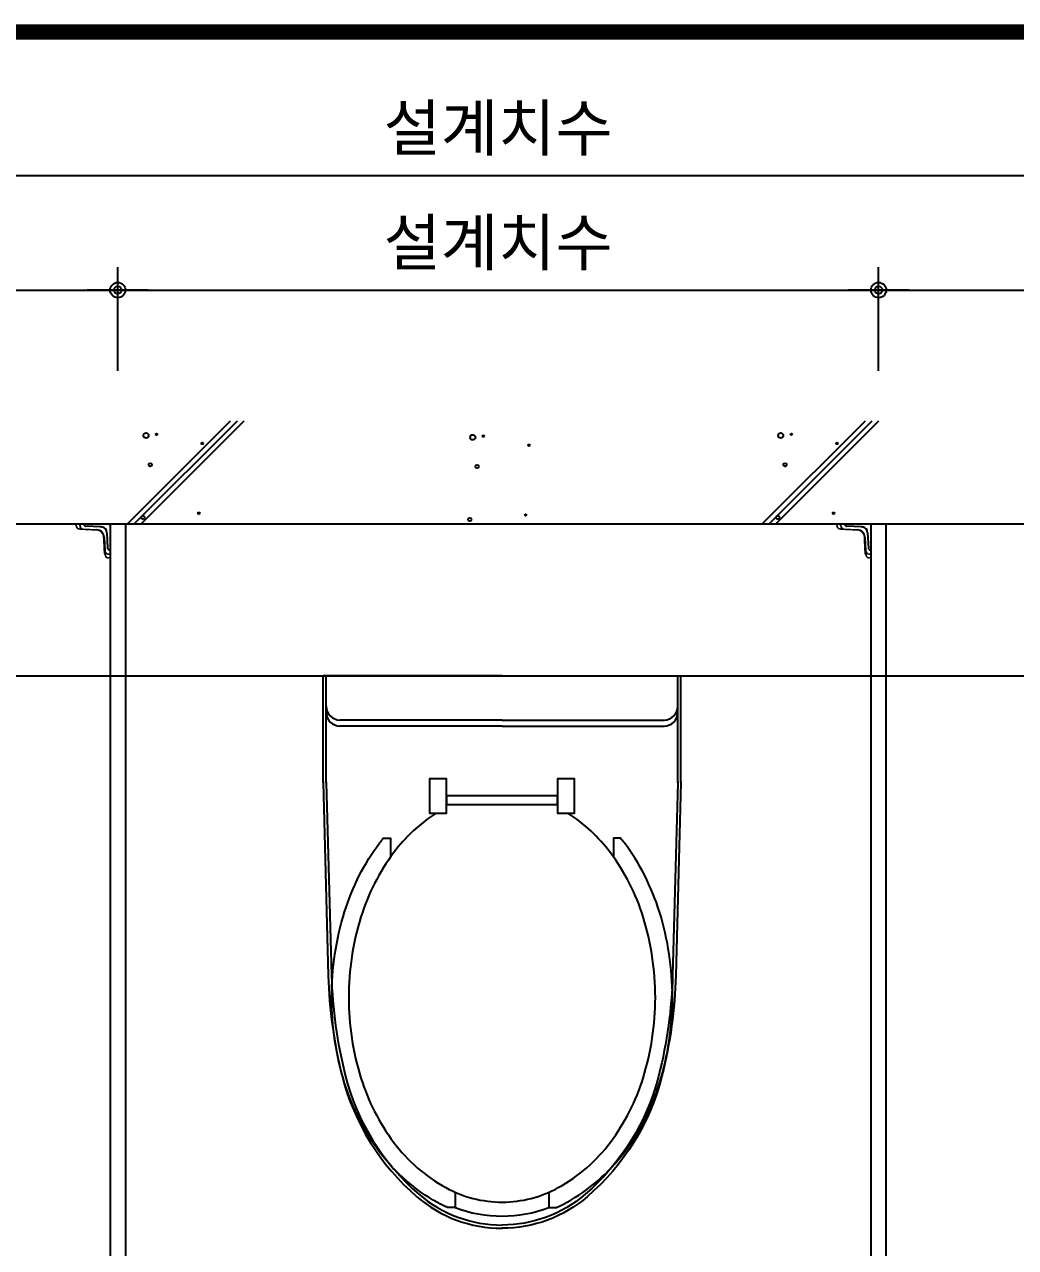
# Model space of a CAD drawing. Extents: x -256 to 8104, y -176 to 5714.
# Drawn here: x 3159 to 3810, y 3225 to 4029 of the extents above; entities that cross this region are included whole.
import ezdxf

# ---------------------------------------------------------------- set-up
doc = ezdxf.new("R2010")
doc.units = 0
doc.header["$LTSCALE"] = 30
doc.layers.get('0').update_dxf_attribs({"linetype": 'CONTINUOUS'})
doc.layers.get('DEFPOINTS').update_dxf_attribs({"linetype": 'CONTINUOUS'})
for name, color, linetype in [('0_toilet', 6, 'CONTINUOUS'), ('DIM', 7, 'CONTINUOUS'), ('HAT', 8, 'CONTINUOUS'), ('경첩', 4, 'CONTINUOUS'), ('부자재', 4, 'CONTINUOUS'), ('해치', 8, 'CONTINUOUS')]:
    doc.layers.add(name, color=color, linetype=linetype)
doc.styles.add('돋움', font='malgun.ttf')
doc.dimstyles.new('10', dxfattribs={"dimscale": 10, "dimtxt": 3, "dimasz": 1, "dimexe": 1.5, "dimexo": 2, "dimgap": 1, "dimtad": 1, "dimdec": 0, "dimlunit": 6, "dimtxsty": '돋움', "dimblk": 'DIMDOT', "dimcen": -1, "dimdle": 1.5, "dimclrt": 3, "dimazin": 3, "dimtfac": 1, "dimtdec": 0, "dimtix": 1, "dimtmove": 2, "dimatfit": 3, "dimldrblk": 'DIMDOT', "dimarcsym": 0})

# ---------------------------------------------------------------- blocks, each defined once
blk = doc.blocks.new('DIMDOT')
at = {"linetype": 'Continuous'}
blk.add_line((-2, 0), (2, 0), dxfattribs=at)
for radius in [0.5, 0.25]:
    blk.add_circle((0, 0), radius, dxfattribs=at)
blk = doc.blocks.new('*D49')
at = {"layer": 'DEFPOINTS', "color": 0}
for p in [(32617.54, -1322.15), (32117.54, -1395.27), (32617.54, -1395.27)]:
    blk.add_point(p, dxfattribs=at)
at = {"layer": 'DIM', "color": 0, "lineweight": -2, "ltscale": 10}
for p, q in [((32117.54, -1375.27), (32117.54, -1307.15)), ((32617.54, -1375.27), (32617.54, -1307.15)), ((32127.54, -1322.15), (32607.54, -1322.15))]:
    blk.add_line(p, q, dxfattribs=at)
at = {"layer": 'DIM', "color": 0, "lineweight": -2, "xscale": 10, "yscale": 10, "zscale": 10, "rotation": 180}
blk.add_blockref('DIMDOT', (32117.54, -1322.15), dxfattribs=at)
at = {"layer": 'DIM', "color": 0, "lineweight": -2, "xscale": 10, "yscale": 10, "zscale": 10}
blk.add_blockref('DIMDOT', (32617.54, -1322.15), dxfattribs=at)
at = {"layer": 'DIM', "color": 3, "insert": (32367.54, -1292.49), "char_height": 30, "attachment_point": 5, "style": '돋움'}
blk.add_mtext('설계치수', dxfattribs=at)
blk = doc.blocks.new('*D50')
at = {"layer": 'DEFPOINTS', "color": 0}
for p in [(32617.54, -1246.81), (31117.54, -1395.27), (32617.54, -1395.27)]:
    blk.add_point(p, dxfattribs=at)
at = {"layer": 'DIM', "color": 0, "lineweight": -2, "ltscale": 10}
for p, q in [((31117.54, -1375.27), (31117.54, -1231.81)), ((32617.54, -1375.27), (32617.54, -1231.81)), ((31127.54, -1246.81), (32607.54, -1246.81))]:
    blk.add_line(p, q, dxfattribs=at)
at = {"layer": 'DIM', "color": 0, "lineweight": -2, "xscale": 10, "yscale": 10, "zscale": 10, "rotation": 180}
blk.add_blockref('DIMDOT', (31117.54, -1246.81), dxfattribs=at)
at = {"layer": 'DIM', "color": 0, "lineweight": -2, "xscale": 10, "yscale": 10, "zscale": 10}
blk.add_blockref('DIMDOT', (32617.54, -1246.81), dxfattribs=at)
at = {"layer": 'DIM', "color": 3, "insert": (31867.54, -1217.16), "char_height": 30, "attachment_point": 5, "style": '돋움'}
blk.add_mtext('설계치수', dxfattribs=at)
blk = doc.blocks.new('*D51')
at = {"layer": 'DEFPOINTS', "color": 0}
for p in [(32117.54, -1322.15), (31617.54, -1395.27), (32117.54, -1395.27)]:
    blk.add_point(p, dxfattribs=at)
at = {"layer": 'DIM', "color": 0, "lineweight": -2, "ltscale": 10}
for p, q in [((31617.54, -1375.27), (31617.54, -1307.15)), ((32117.54, -1375.27), (32117.54, -1307.15)), ((31627.54, -1322.15), (32107.54, -1322.15))]:
    blk.add_line(p, q, dxfattribs=at)
at = {"layer": 'DIM', "color": 0, "lineweight": -2, "xscale": 10, "yscale": 10, "zscale": 10, "rotation": 180}
blk.add_blockref('DIMDOT', (31617.54, -1322.15), dxfattribs=at)
at = {"layer": 'DIM', "color": 0, "lineweight": -2, "xscale": 10, "yscale": 10, "zscale": 10}
blk.add_blockref('DIMDOT', (32117.54, -1322.15), dxfattribs=at)
at = {"layer": 'DIM', "color": 3, "insert": (31867.54, -1292.49), "char_height": 30, "attachment_point": 5, "style": '돋움'}
blk.add_mtext('설계치수', dxfattribs=at)
blk = doc.blocks.new('*D52')
at = {"layer": 'DEFPOINTS', "color": 0}
for p in [(31617.54, -1322.15), (31117.54, -1395.27), (31617.54, -1395.27)]:
    blk.add_point(p, dxfattribs=at)
at = {"layer": 'DIM', "color": 0, "lineweight": -2, "ltscale": 10}
for p, q in [((31117.54, -1375.27), (31117.54, -1307.15)), ((31617.54, -1375.27), (31617.54, -1307.15)), ((31127.54, -1322.15), (31607.54, -1322.15))]:
    blk.add_line(p, q, dxfattribs=at)
at = {"layer": 'DIM', "color": 0, "lineweight": -2, "xscale": 10, "yscale": 10, "zscale": 10, "rotation": 180}
blk.add_blockref('DIMDOT', (31117.54, -1322.15), dxfattribs=at)
at = {"layer": 'DIM', "color": 0, "lineweight": -2, "xscale": 10, "yscale": 10, "zscale": 10}
blk.add_blockref('DIMDOT', (31617.54, -1322.15), dxfattribs=at)
at = {"layer": 'DIM', "color": 3, "insert": (31367.54, -1292.49), "char_height": 30, "attachment_point": 5, "style": '돋움'}
blk.add_mtext('설계치수', dxfattribs=at)
blk = doc.blocks.new('A$C10E41893')
at = {"layer": '부자재'}
for p, q in [((6.5, 0), (6.5, 196)), ((123.3, 196), (6.5, 196)), ((123.3, 192.5), (6.5, 192.5)), ((54.8, 0), (54.8, 177.5)), ((61.4, 0), (61.4, 177.5)), ((6.5, 0), (6.5, -196)), ((54.8, 0), (54.8, -177.5)), ((61.4, 0), (61.4, -177.5)), ((123.3, -192.5), (6.5, -192.5)), ((123.3, -196), (6.5, -196))]:
    blk.add_line(p, q, dxfattribs=at)
for points in [[(122.7, 196, -0.012538), (123.3, 196), (334.6, 190.3, -0.055395), (444.7, 175.1, -0.154276), (576.9, 93.3, -0.179504), (611.5, 0, -0.179504)], [(122.8, 192.5, -0.012538), (123.2, 192.5), (334.5, 186.8, -0.055395), (443.8, 171.7, -0.154276), (574.3, 91, -0.179504), (608, 0, -0.179504)], [(572, 51.4), (588.8, 51.4), (588.8, 59.6, 0.021185), (583.3, 70.7, 0.106084), (528.4, 133.7, 0.085733), (452.6, 172.4, 0.075373), (358.7, 186.6, 0.075373), (264.8, 172.4, 0.085733), (189, 133.7, 0.007337), (184.4, 130.1), (184.4, 122), (204.7, 122)], [(156.7, -72, 0.089162), (200.2, -118.7, 0.085733), (270.3, -154.5, 0.075373), (358.7, -167.9, 0.075373), (447.1, -154.5, 0.085733), (517.2, -118.7, 0.106084), (567, -61.6, 0.126931), (582.8, 0, 0.126931), (567, 61.6, 0.106084), (517.2, 118.7, 0.085733), (447.1, 154.5, 0.075373), (358.7, 167.9, 0.075373), (270.3, 154.5, 0.085733), (200.2, 118.7, 0.089162), (156.7, 72)], [(588.8, -51.4, 0.090214), (598.2, 0, 0.090214), (588.8, 51.4, 0.106084)], [(122.7, -196, 0.012538), (123.3, -196), (334.6, -190.3, 0.055395), (444.7, -175.1, 0.154276), (576.9, -93.3, 0.179504), (611.5, 0, 0.179504)], [(122.8, -192.5, 0.012538), (123.2, -192.5), (334.5, -186.8, 0.055395), (443.8, -171.7, 0.154276), (574.3, -91, 0.179504), (608, 0, 0.179504)], [(572, -51.4), (588.8, -51.4), (588.8, -59.6, -0.021185), (583.3, -70.7, -0.106084), (528.4, -133.7, -0.085733), (452.6, -172.4, -0.075373), (358.7, -186.6, -0.075373), (264.8, -172.4, -0.085733), (189, -133.7, -0.007337), (184.4, -130.1), (184.4, -122), (204.7, -122)]]:
    blk.add_lwpolyline(points, format="xyb", dxfattribs=at)
blk.add_lwpolyline([(138, -60.8), (119.3, -60.8), (119.3, -79.5), (156.7, -79.5), (156.7, -60.8), (138, -60.8), (147.3, -60.8), (147.3, 60.8), (138, 60.8), (156.7, 60.8), (156.7, 79.5), (119.3, 79.5), (119.3, 60.8), (138, 60.8), (138, -60.8), (119.3, -60.8)], dxfattribs=at)
for centre, start, end in [((39.8, 177.5), 0, 90), ((46.4, 177.5), 0, 90), ((39.8, -177.5), 270, 0), ((46.4, -177.5), 270, 0)]:
    blk.add_arc(centre, 15, start, end, dxfattribs=at)
blk = doc.blocks.new('STS_02', base_point=(28397.31, -5176.77))
for p, q in [((31117.54, -1475.71), (32617.54, -1475.71)), ((31117.54, -1575.71), (32617.54, -1575.71))]:
    blk.add_line(p, q)
at = {"color": 4}
for p, q in [((31606.27, -1477.8), (31596.55, -1477.21)), ((31606.27, -1477.8), (31606.94, -1477.8)), ((32106.22, -1477.8), (32096.5, -1477.21)), ((32106.22, -1477.8), (32106.89, -1477.8)), ((31610.35, -1481.66), (31610.86, -1491.69)), ((32110.3, -1481.66), (32110.81, -1491.69))]:
    blk.add_line(p, q, dxfattribs=at)
at = {"color": 8, "const_width": 10}
blk.add_lwpolyline([(30881.47, -1152.61), (34229.29, -1152.61)], dxfattribs=at)
at = {"color": 4}
for centre, radius, start, end in [((31596.64, -1475.6), 1.61, 184.02269, 266.84997), ((31606.7, -1481.45), 3.66, 356.64811, 86.2207), ((32096.59, -1475.6), 1.61, 184.02269, 266.84997), ((32106.65, -1481.45), 3.66, 356.64811, 86.2207), ((31612.5, -1491.51), 1.65, 186.1664, 269.59836), ((32112.45, -1491.51), 1.65, 186.1664, 269.59836)]:
    blk.add_arc(centre, radius, start, end, dxfattribs=at)
at = {"layer": '0_toilet'}
for p, q in [((31612.54, -1475.71), (31612.54, -2200.71)), ((31622.54, -1475.71), (31622.54, -2200.71)), ((32112.49, -1475.71), (32112.49, -2200.71)), ((32122.59, -2200.72), (32122.59, -1475.72))]:
    blk.add_line(p, q, dxfattribs=at)
at = {"layer": '경첩', "color": 4, "linetype": 'Continuous', "lineweight": 15}
for p, q in [((31590.04, -1476.85), (31590.04, -1475.71)), ((31590.04, -1475.71), (31590.29, -1475.71)), ((31590.29, -1476.85), (31590.04, -1476.85)), ((31590.29, -1475.71), (31590.29, -1476.85)), ((31590.29, -1475.71), (31592.44, -1475.71)), ((31592.44, -1475.71), (31592.44, -1476.96)), ((31592.44, -1476.96), (31592.54, -1476.96)), ((31592.54, -1476.97), (31592.54, -1475.71)), ((31592.54, -1475.71), (31592.79, -1475.71)), ((31592.54, -1476.97), (31592.79, -1476.97)), ((31592.79, -1475.71), (31592.79, -1476.97)), ((31611.04, -1475.71), (31592.79, -1475.71)), ((31612.54, -1495.46), (31612.54, -1477.21)), ((32089.99, -1476.85), (32089.99, -1475.71)), ((32089.99, -1475.71), (32090.24, -1475.71)), ((32090.24, -1476.85), (32089.99, -1476.85)), ((32090.24, -1475.71), (32090.24, -1476.85)), ((32090.24, -1475.71), (32092.39, -1475.71)), ((32092.39, -1475.71), (32092.39, -1476.96)), ((32092.39, -1476.96), (32092.49, -1476.96)), ((32092.49, -1476.97), (32092.49, -1475.71)), ((32092.49, -1475.71), (32092.74, -1475.71)), ((32092.49, -1476.97), (32092.74, -1476.97)), ((32092.74, -1475.71), (32092.74, -1476.97)), ((32110.99, -1475.71), (32092.74, -1475.71)), ((32112.49, -1495.46), (32112.49, -1477.21)), ((31594.78, -1479.32), (31592.28, -1479.2)), ((31592.29, -1478.95), (31593.74, -1479.02)), ((31592.77, -1479.39), (31592.94, -1479.23)), ((31592.77, -1479.39), (31592.86, -1479.48)), ((31596.07, -1479.63), (31592.86, -1479.48)), ((31603.75, -1479.74), (31594.78, -1479.32)), ((31594.79, -1479.07), (31603.76, -1479.49)), ((31596.07, -1479.63), (31596.31, -1479.39)), ((31596.75, -1479.66), (31596.99, -1479.42)), ((31597.09, -1479.68), (31597.32, -1479.44)), ((31597.76, -1479.71), (31598, -1479.47)), ((31600.46, -1479.84), (31597.76, -1479.71)), ((31600.46, -1479.84), (31600.7, -1479.6)), ((31601.14, -1479.87), (31601.38, -1479.63)), ((31601.47, -1479.89), (31601.71, -1479.65)), ((31602.15, -1479.92), (31602.39, -1479.68)), ((31603.5, -1479.98), (31602.15, -1479.92)), ((31603.5, -1479.98), (31603.74, -1479.74)), ((31603.74, -1479.99), (31603.5, -1479.98)), ((31604.75, -1480.15), (31604.95, -1479.95)), ((31605.28, -1480.33), (31605.47, -1480.13)), ((31605.52, -1480.43), (31605.71, -1480.24)), ((31605.99, -1480.68), (31606.17, -1480.5)), ((31606.2, -1480.82), (31606.38, -1480.64)), ((31607.29, -1481.85), (31607.47, -1481.67)), ((31607.44, -1482.05), (31607.62, -1481.87)), ((31607.7, -1482.49), (31607.89, -1482.31)), ((31607.82, -1482.73), (31608.01, -1482.54)), ((31607.99, -1483.13), (31608.18, -1482.94)), ((31608.34, -1483.45), (31608.14, -1483.65)), ((31608.14, -1483.66), (31608.35, -1483.45)), ((31608.21, -1484.03), (31608.43, -1483.81)), ((31608.24, -1484.25), (31608.47, -1484.02)), ((31608.29, -1485.16), (31608.26, -1484.51)), ((31608.29, -1485.16), (31608.53, -1484.92)), ((31608.3, -1485.26), (31608.29, -1485.16)), ((31608.3, -1485.26), (31608.54, -1485.02)), ((31608.31, -1485.6), (31608.3, -1485.26)), ((31608.31, -1485.6), (31608.55, -1485.36)), ((31608.32, -1485.7), (31608.31, -1485.6)), ((31608.32, -1485.7), (31608.56, -1485.46)), ((31608.36, -1486.62), (31608.32, -1485.7)), ((31608.36, -1486.62), (31608.6, -1486.38)), ((31608.37, -1486.86), (31608.61, -1486.62)), ((31608.39, -1487.28), (31608.37, -1486.86)), ((31608.93, -1493.47), (31608.51, -1484.5)), ((31608.76, -1484.49), (31609.18, -1493.46)), ((32094.73, -1479.32), (32092.23, -1479.2)), ((32092.24, -1478.95), (32093.69, -1479.02)), ((32092.72, -1479.39), (32092.89, -1479.23)), ((32092.72, -1479.39), (32092.81, -1479.48)), ((32096.02, -1479.63), (32092.81, -1479.48)), ((32103.7, -1479.74), (32094.73, -1479.32)), ((32094.74, -1479.07), (32103.71, -1479.49)), ((32096.02, -1479.63), (32096.26, -1479.39)), ((32096.7, -1479.66), (32096.94, -1479.42)), ((32097.04, -1479.68), (32097.27, -1479.44)), ((32097.71, -1479.71), (32097.95, -1479.47)), ((32100.41, -1479.84), (32097.71, -1479.71)), ((32100.41, -1479.84), (32100.65, -1479.6)), ((32101.09, -1479.87), (32101.33, -1479.63)), ((32101.42, -1479.89), (32101.66, -1479.65)), ((32102.1, -1479.92), (32102.34, -1479.68)), ((32103.45, -1479.98), (32102.1, -1479.92)), ((32103.45, -1479.98), (32103.69, -1479.74)), ((32103.69, -1479.99), (32103.45, -1479.98)), ((32104.7, -1480.15), (32104.9, -1479.95)), ((32105.23, -1480.33), (32105.42, -1480.13)), ((32105.47, -1480.43), (32105.66, -1480.24)), ((32105.94, -1480.68), (32106.12, -1480.5)), ((32106.15, -1480.82), (32106.33, -1480.64)), ((32107.24, -1481.85), (32107.42, -1481.67)), ((32107.39, -1482.05), (32107.57, -1481.87)), ((32107.65, -1482.49), (32107.84, -1482.31)), ((32107.77, -1482.73), (32107.96, -1482.54)), ((32107.94, -1483.13), (32108.13, -1482.94)), ((32108.29, -1483.45), (32108.09, -1483.65)), ((32108.09, -1483.66), (32108.3, -1483.45)), ((32108.16, -1484.03), (32108.38, -1483.81)), ((32108.19, -1484.25), (32108.42, -1484.02)), ((32108.24, -1485.16), (32108.21, -1484.51)), ((32108.24, -1485.16), (32108.48, -1484.92)), ((32108.25, -1485.26), (32108.24, -1485.16)), ((32108.25, -1485.26), (32108.49, -1485.02)), ((32108.26, -1485.6), (32108.25, -1485.26)), ((32108.26, -1485.6), (32108.5, -1485.36)), ((32108.27, -1485.7), (32108.26, -1485.6)), ((32108.27, -1485.7), (32108.51, -1485.46)), ((32108.31, -1486.62), (32108.27, -1485.7)), ((32108.31, -1486.62), (32108.55, -1486.38)), ((32108.32, -1486.86), (32108.56, -1486.62)), ((32108.34, -1487.28), (32108.32, -1486.86)), ((32108.88, -1493.47), (32108.46, -1484.5)), ((32108.71, -1484.49), (32109.13, -1493.46)), ((31608.39, -1487.28), (31608.63, -1487.04)), ((31608.39, -1487.29), (31608.63, -1487.05)), ((31608.53, -1490.16), (31608.39, -1487.29)), ((31608.53, -1490.16), (31608.77, -1489.92)), ((31608.54, -1490.49), (31608.78, -1490.25)), ((31608.58, -1491.17), (31608.54, -1490.49)), ((31608.58, -1491.17), (31608.81, -1490.93)), ((31608.59, -1491.51), (31608.83, -1491.27)), ((31608.62, -1492.18), (31608.86, -1491.94)), ((31608.75, -1494.88), (31608.62, -1492.18)), ((31608.75, -1494.88), (31608.99, -1494.64)), ((31609.05, -1495.97), (31608.93, -1493.47)), ((31609.23, -1494.52), (31609.3, -1495.96)), ((32108.34, -1487.28), (32108.58, -1487.04)), ((32108.34, -1487.29), (32108.58, -1487.05)), ((32108.48, -1490.16), (32108.34, -1487.29)), ((32108.48, -1490.16), (32108.72, -1489.92)), ((32108.49, -1490.49), (32108.73, -1490.25)), ((32108.53, -1491.17), (32108.49, -1490.49)), ((32108.53, -1491.17), (32108.76, -1490.93)), ((32108.54, -1491.51), (32108.78, -1491.27)), ((32108.57, -1492.18), (32108.81, -1491.94)), ((32108.7, -1494.88), (32108.57, -1492.18)), ((32108.7, -1494.88), (32108.94, -1494.64)), ((32109, -1495.97), (32108.88, -1493.47)), ((32109.18, -1494.52), (32109.25, -1495.96)), ((31608.86, -1495.48), (31609.02, -1495.32)), ((31611.28, -1495.46), (31612.54, -1495.46)), ((31611.28, -1495.71), (31611.28, -1495.46)), ((31612.54, -1495.71), (31611.28, -1495.71)), ((31611.29, -1495.71), (31611.29, -1495.81)), ((31611.29, -1495.81), (31612.54, -1495.81)), ((31611.4, -1497.96), (31612.54, -1497.96)), ((31611.4, -1497.96), (31611.4, -1498.21)), ((31612.54, -1498.21), (31611.4, -1498.21)), ((31612.54, -1495.46), (31612.54, -1495.71)), ((31612.54, -1495.81), (31612.54, -1497.96)), ((31612.54, -1497.96), (31612.54, -1498.21)), ((32108.81, -1495.48), (32108.97, -1495.32)), ((32111.23, -1495.46), (32112.49, -1495.46)), ((32111.23, -1495.71), (32111.23, -1495.46)), ((32112.49, -1495.71), (32111.23, -1495.71)), ((32111.24, -1495.71), (32111.24, -1495.81)), ((32111.24, -1495.81), (32112.49, -1495.81)), ((32111.35, -1497.96), (32112.49, -1497.96)), ((32111.35, -1497.96), (32111.35, -1498.21)), ((32112.49, -1498.21), (32111.35, -1498.21)), ((32112.49, -1495.46), (32112.49, -1495.71)), ((32112.49, -1495.81), (32112.49, -1497.96)), ((32112.49, -1497.96), (32112.49, -1498.21))]:
    blk.add_line(p, q, dxfattribs=at)
at = {"layer": '경첩', "color": 4, "linetype": 'Continuous', "lineweight": 15, "flags": 128}
for points in [[(31592.29, -1478.95), (31592.29, -1479), (31592.29, -1479.05), (31592.28, -1479.09), (31592.28, -1479.13), (31592.28, -1479.16), (31592.28, -1479.18), (31592.28, -1479.2), (31592.28, -1479.2)], [(31594.78, -1479.32), (31594.78, -1479.31), (31594.78, -1479.3), (31594.78, -1479.28), (31594.78, -1479.25), (31594.78, -1479.21), (31594.79, -1479.17), (31594.79, -1479.12), (31594.79, -1479.07)], [(31596.75, -1479.66), (31596.73, -1479.66), (31596.7, -1479.66), (31596.63, -1479.66), (31596.55, -1479.65), (31596.45, -1479.65), (31596.33, -1479.64), (31596.2, -1479.64), (31596.07, -1479.63)], [(31597.76, -1479.71), (31597.64, -1479.7), (31597.53, -1479.7), (31597.42, -1479.69), (31597.33, -1479.69), (31597.24, -1479.69), (31597.18, -1479.68), (31597.13, -1479.68), (31597.1, -1479.68), (31597.09, -1479.68)], [(31601.14, -1479.87), (31601.12, -1479.87), (31601.09, -1479.87), (31601.02, -1479.86), (31600.94, -1479.86), (31600.84, -1479.86), (31600.72, -1479.85), (31600.59, -1479.84), (31600.46, -1479.84)], [(31602.15, -1479.92), (31602.02, -1479.91), (31601.89, -1479.91), (31601.77, -1479.9), (31601.67, -1479.89), (31601.59, -1479.89), (31601.53, -1479.89), (31601.49, -1479.89), (31601.47, -1479.89)], [(31603.75, -1479.74), (31603.75, -1479.74), (31603.75, -1479.72), (31603.75, -1479.7), (31603.76, -1479.67), (31603.76, -1479.63), (31603.76, -1479.59), (31603.76, -1479.54), (31603.76, -1479.49)], [(31608.14, -1483.66), (31608.14, -1483.65), (31608.14, -1483.65)], [(31608.24, -1484.25), (31608.22, -1484.08), (31608.21, -1484.03)], [(31608.37, -1486.86), (31608.37, -1486.78), (31608.37, -1486.7), (31608.36, -1486.62)], [(31608.51, -1484.5), (31608.52, -1484.5), (31608.53, -1484.5), (31608.55, -1484.5), (31608.59, -1484.5), (31608.62, -1484.5), (31608.67, -1484.49), (31608.71, -1484.49), (31608.76, -1484.49)], [(32092.24, -1478.95), (32092.24, -1479), (32092.24, -1479.05), (32092.23, -1479.09), (32092.23, -1479.13), (32092.23, -1479.16), (32092.23, -1479.18), (32092.23, -1479.2), (32092.23, -1479.2)], [(32094.73, -1479.32), (32094.73, -1479.31), (32094.73, -1479.3), (32094.73, -1479.28), (32094.73, -1479.25), (32094.73, -1479.21), (32094.74, -1479.17), (32094.74, -1479.12), (32094.74, -1479.07)], [(32096.7, -1479.66), (32096.68, -1479.66), (32096.65, -1479.66), (32096.58, -1479.66), (32096.5, -1479.65), (32096.4, -1479.65), (32096.28, -1479.64), (32096.15, -1479.64), (32096.02, -1479.63)], [(32097.71, -1479.71), (32097.59, -1479.7), (32097.48, -1479.7), (32097.37, -1479.69), (32097.28, -1479.69), (32097.19, -1479.69), (32097.13, -1479.68), (32097.08, -1479.68), (32097.05, -1479.68), (32097.04, -1479.68)], [(32101.09, -1479.87), (32101.07, -1479.87), (32101.04, -1479.87), (32100.97, -1479.86), (32100.89, -1479.86), (32100.79, -1479.86), (32100.67, -1479.85), (32100.54, -1479.84), (32100.41, -1479.84)], [(32102.1, -1479.92), (32101.97, -1479.91), (32101.84, -1479.91), (32101.72, -1479.9), (32101.62, -1479.89), (32101.54, -1479.89), (32101.48, -1479.89), (32101.44, -1479.89), (32101.42, -1479.89)], [(32103.7, -1479.74), (32103.7, -1479.74), (32103.7, -1479.72), (32103.7, -1479.7), (32103.71, -1479.67), (32103.71, -1479.63), (32103.71, -1479.59), (32103.71, -1479.54), (32103.71, -1479.49)], [(32108.09, -1483.66), (32108.09, -1483.65), (32108.09, -1483.65)], [(32108.19, -1484.25), (32108.17, -1484.08), (32108.16, -1484.03)], [(32108.32, -1486.86), (32108.32, -1486.78), (32108.32, -1486.7), (32108.31, -1486.62)], [(32108.46, -1484.5), (32108.47, -1484.5), (32108.48, -1484.5), (32108.5, -1484.5), (32108.54, -1484.5), (32108.57, -1484.5), (32108.62, -1484.49), (32108.66, -1484.49), (32108.71, -1484.49)], [(31608.39, -1487.29), (31608.39, -1487.29), (31608.39, -1487.28)], [(31608.62, -1492.18), (31608.62, -1492.05), (31608.61, -1491.92), (31608.61, -1491.81), (31608.6, -1491.7), (31608.6, -1491.62), (31608.59, -1491.56), (31608.59, -1491.52), (31608.59, -1491.51)], [(31608.77, -1495.39), (31608.77, -1495.29), (31608.76, -1495.16), (31608.76, -1495.03), (31608.75, -1494.88)], [(31608.93, -1493.47), (31608.94, -1493.47), (31608.95, -1493.47), (31608.98, -1493.47), (31609.01, -1493.47), (31609.05, -1493.47), (31609.09, -1493.47), (31609.14, -1493.47), (31609.18, -1493.46)], [(32108.34, -1487.29), (32108.34, -1487.29), (32108.34, -1487.28)], [(32108.57, -1492.18), (32108.57, -1492.05), (32108.56, -1491.92), (32108.56, -1491.81), (32108.55, -1491.7), (32108.55, -1491.62), (32108.54, -1491.56), (32108.54, -1491.52), (32108.54, -1491.51)], [(32108.72, -1495.39), (32108.72, -1495.29), (32108.71, -1495.16), (32108.71, -1495.03), (32108.7, -1494.88)], [(32108.88, -1493.47), (32108.89, -1493.47), (32108.9, -1493.47), (32108.93, -1493.47), (32108.96, -1493.47), (32109, -1493.47), (32109.04, -1493.47), (32109.09, -1493.47), (32109.13, -1493.46)], [(31608.77, -1495.39), (31608.79, -1495.41), (31608.81, -1495.43), (31608.83, -1495.45), (31608.84, -1495.46), (31608.85, -1495.47), (31608.86, -1495.47), (31608.86, -1495.48), (31608.86, -1495.48)], [(31609.3, -1495.96), (31609.25, -1495.97), (31609.21, -1495.97), (31609.16, -1495.97), (31609.13, -1495.97), (31609.09, -1495.97), (31609.07, -1495.97), (31609.06, -1495.97), (31609.05, -1495.97)], [(32108.72, -1495.39), (32108.74, -1495.41), (32108.76, -1495.43), (32108.78, -1495.45), (32108.79, -1495.46), (32108.8, -1495.47), (32108.81, -1495.47), (32108.81, -1495.48), (32108.81, -1495.48)], [(32109.25, -1495.96), (32109.2, -1495.97), (32109.16, -1495.97), (32109.11, -1495.97), (32109.08, -1495.97), (32109.04, -1495.97), (32109.02, -1495.97), (32109.01, -1495.97), (32109, -1495.97)]]:
    blk.add_lwpolyline(points, dxfattribs=at)
at = {"layer": '경첩', "color": 4, "linetype": 'Continuous', "lineweight": 15}
for centre, radius, start, end in [((31592.39, -1476.85), 2.35, 180, 267.30166), ((31592.39, -1476.85), 2.1, 180, 267.30166), ((31594.89, -1476.97), 2.35, 180, 267.30166), ((31594.89, -1476.97), 2.1, 180, 267.30166), ((31611.04, -1477.21), 1.5, 0, 90), ((32092.34, -1476.85), 2.35, 180, 267.30166), ((32092.34, -1476.85), 2.1, 180, 267.30166), ((32094.84, -1476.97), 2.35, 180, 267.30166), ((32094.84, -1476.97), 2.1, 180, 267.30166), ((32110.99, -1477.21), 1.5, 0, 90), ((31603.52, -1484.74), 4.75, 75, 87.30166), ((31603.52, -1484.74), 5, 2.69834, 87.30166), ((31603.52, -1484.74), 5.25, 2.69834, 87.30166), ((31603.52, -1484.74), 4.75, 68.24939, 75.00018), ((31603.52, -1484.74), 4.75, 58.70023, 65.00519), ((31603.52, -1484.73), 4.75, 55.61419, 58.70089), ((31603.52, -1484.74), 4.75, 37.43916, 55.61511), ((31603.52, -1484.74), 4.75, 34.38551, 37.43877), ((31603.52, -1484.74), 4.75, 28.17355, 34.38489), ((31603.52, -1484.74), 4.75, 19.76602, 24.99481), ((31603.52, -1484.74), 4.75, 13.24314, 19.76602), ((31603.52, -1484.74), 4.75, 8.6056, 13.16233), ((31603.52, -1484.74), 4.75, 2.69834, 5.90882), ((32103.47, -1484.74), 4.75, 75, 87.30166), ((32103.47, -1484.74), 5, 2.69834, 87.30166), ((32103.47, -1484.74), 5.25, 2.69834, 87.30166), ((32103.47, -1484.74), 4.75, 68.24939, 75.00018), ((32103.47, -1484.74), 4.75, 58.70023, 65.00519), ((32103.47, -1484.73), 4.75, 55.61419, 58.70089), ((32103.47, -1484.74), 4.75, 37.43916, 55.61511), ((32103.47, -1484.74), 4.75, 34.38551, 37.43877), ((32103.47, -1484.74), 4.75, 28.17355, 34.38489), ((32103.47, -1484.74), 4.75, 19.76602, 24.99481), ((32103.47, -1484.74), 4.75, 13.24314, 19.76602), ((32103.47, -1484.74), 4.75, 8.6056, 13.16233), ((32103.47, -1484.74), 4.75, 2.69834, 5.90882), ((31611.28, -1493.36), 2.35, 182.69834, 270), ((31611.28, -1493.36), 2.1, 182.69834, 270), ((32111.23, -1493.36), 2.35, 182.69834, 270), ((32111.23, -1493.36), 2.1, 182.69834, 270), ((31611.4, -1495.86), 2.35, 182.69834, 270), ((31611.4, -1495.86), 2.1, 182.69834, 270), ((32111.35, -1495.86), 2.35, 182.69834, 270), ((32111.35, -1495.86), 2.1, 182.69834, 270)]:
    blk.add_arc(centre, radius, start, end, dxfattribs=at)
at = {"layer": '해치'}
for p, q in [((31624, -1475.71), (31691.73, -1407.98)), ((31632.82, -1475.71), (31700.56, -1407.98)), ((32041.12, -1475.71), (32108.86, -1407.98)), ((32049.94, -1475.71), (32117.68, -1407.98))]:
    blk.add_line(p, q, dxfattribs=at)
at = {"layer": '해치', "color": 2}
for p, q in [((31628.41, -1475.71), (31696.15, -1407.98)), ((32045.53, -1475.71), (32113.27, -1407.98))]:
    blk.add_line(p, q, dxfattribs=at)
at = {"layer": '해치'}
for centre, radius in [((31636.11, -1417.76), 1.68), ((31643.06, -1416.98), 0.56), ((31673.06, -1422.94), 0.56), ((31850.85, -1418.94), 1.68), ((31857.8, -1418.15), 0.56), ((32053.24, -1417.76), 1.68), ((32060.18, -1416.98), 0.56), ((32090.18, -1422.94), 0.56), ((31887.8, -1424.12), 0.56), ((31638.91, -1436.93), 1.12), ((31853.65, -1438.11), 1.12), ((32056.03, -1436.93), 1.12), ((31634.1, -1471.6), 1.12), ((31670.82, -1468.81), 0.559), ((31885.56, -1469.99), 0.559), ((32051.23, -1471.6), 1.12), ((32087.94, -1468.81), 0.559), ((31848.84, -1472.92), 1.12)]:
    blk.add_circle(centre, radius, dxfattribs=at)
at = {"layer": 'HAT', "xscale": 0.6000000000003638, "yscale": 0.6000000000003638, "zscale": 0.6000000000003638, "rotation": 270}
blk.add_blockref('A$C10E41893', (31870.07, -1571.81), dxfattribs=at)
at = {"layer": 'DIM', "ltscale": 10}
for base, p1, p2, picture, middle in [((32617.54, -1246.81), (31117.54, -1395.27), (32617.54, -1395.27), '*D50', (31867.54, -1217.16)), ((31617.54, -1322.15), (31117.54, -1395.27), (31617.54, -1395.27), '*D52', (31367.54, -1292.49)), ((32117.54, -1322.15), (31617.54, -1395.27), (32117.54, -1395.27), '*D51', (31867.54, -1292.49)), ((32617.54, -1322.15), (32117.54, -1395.27), (32617.54, -1395.27), '*D49', (32367.54, -1292.49))]:
    dim = blk.add_linear_dim(base=base, p1=p1, p2=p2, text='설계치수', dimstyle='10', override={"dimtxsty": '돋움'}, dxfattribs=at)
    dim.commit()
    dim.dimension.update_dxf_attribs({"geometry": picture, "text_midpoint": middle})

msp = doc.modelspace()

# ---------------------------------------------------------------- block references
msp.add_blockref('STS_02', (0, 0))

doc.saveas('drawing.dxf')
